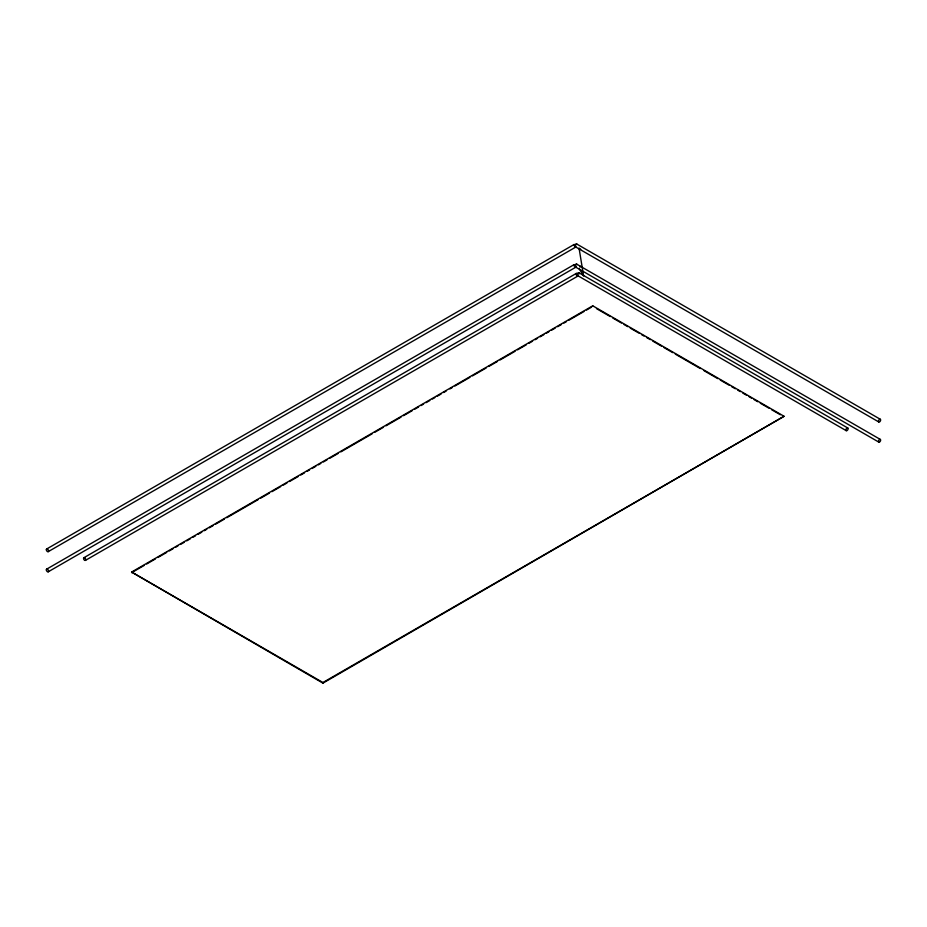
<?xml version="1.0" encoding="UTF-8"?>
<svg xmlns="http://www.w3.org/2000/svg" width="927" height="927" viewBox="0 0 927 927"><rect width="100%" height="100%" fill="white"/><g stroke="black" fill="none" stroke-linecap="round" stroke-linejoin="round"><path stroke-width="1.39" d="M578.83 248.32L579.468 248.309M46.674 548.993L573.964 244.554M48.216 551.658L575.505 247.231M46.674 569.132L573.964 264.705M48.216 571.808L575.505 267.37M83.894 557.718L576.304 273.419M85.435 560.383L577.845 276.095M131.611 572.052L592.747 305.817L784.068 416.281L322.932 683.141L131.611 572.052L322.932 682.515L784.068 416.281M131.611 572.677L144.137 565.447M146.651 563.998L155.423 558.935M157.926 557.486L166.698 552.422M169.201 550.974L172.967 548.807M175.47 547.359L177.972 545.91M180.475 544.462L184.241 542.295M186.744 540.847L190.499 538.68M193.013 537.231L195.516 535.783M198.019 534.334L201.785 532.168M204.288 530.719L206.791 529.271M209.305 527.822L213.059 525.655M215.562 524.207L224.334 519.143M226.848 517.695L258.17 499.607M260.672 498.17L269.444 493.106M271.959 491.658L280.73 486.594M283.233 485.145L286.988 482.967M289.502 481.53L298.274 476.466M300.777 475.018L304.531 472.84M307.046 471.391L309.548 469.954M312.051 468.506L315.817 466.327M318.32 464.89L320.823 463.442M323.326 461.994L327.092 459.827M329.595 458.378L338.367 453.315M340.869 451.866L372.202 433.778M374.705 432.33L383.477 427.266M385.98 425.817L401.02 417.138M403.523 415.69L412.295 410.626M414.809 409.178L418.564 407.011M421.067 405.562L423.581 404.114M426.084 402.666L429.838 400.499M432.353 399.05L434.856 397.602M437.359 396.153L441.125 393.987M443.627 392.538L446.13 391.09M449.896 388.923L452.399 387.474M454.902 386.026L469.943 377.347M472.446 375.898L486.235 367.938M488.738 366.489L497.509 361.426M500.012 359.989L515.053 351.298M517.556 349.85L526.327 344.786M528.842 343.349L532.596 341.171M535.099 339.722L537.602 338.285M540.117 336.837L543.871 334.659M546.374 333.21L548.888 331.773M551.391 330.325L555.146 328.146M557.66 326.71L561.414 324.531M563.917 323.083L566.432 321.646M568.935 320.197L583.975 311.507M586.478 310.07L591.496 307.173M579.804 248.656L579.526 249.259L580.731 249.351M579.804 266.281L579.989 267.092L580.731 266.35M576.594 243.928L880.326 419.294A1.541 0.892 -60 0 1 879.839 421.681A1.541 0.892 -60 0 1 878.506 420.904A1.541 0.892 -60 0 1 880.326 419.294M575.053 246.605L878.784 421.959M576.594 264.068L880.326 439.433A1.541 0.892 -60 0 1 879.839 441.82A1.541 0.892 -60 0 1 878.506 441.043A1.541 0.892 -60 0 1 880.326 439.433M575.053 266.744L878.784 442.098M578.935 272.793L847.788 428.007A1.541 0.892 -60 0 1 847.29 430.395A1.541 0.892 -60 0 1 845.957 429.63A1.541 0.892 -60 0 1 847.788 428.007M577.394 275.458L846.247 430.684M596.49 308.61L610.244 316.559M612.747 317.996L621.507 323.048M624.01 324.496L627.753 326.663M630.256 328.112L639.016 333.164M641.507 334.601L644.01 336.049M646.513 337.486L650.267 339.653M652.77 341.101L661.519 346.153M664.022 347.602L672.77 352.654M675.273 354.091L700.279 368.54M704.033 370.696L717.788 378.645M720.291 380.082L729.039 385.145M731.542 386.582L735.296 388.749M737.799 390.197L740.302 391.634M742.805 393.083L746.548 395.25M749.051 396.686L751.554 398.135M754.057 399.583L757.799 401.75M760.302 403.187L769.062 408.239M771.565 409.688L780.314 414.74M579.097 268.552L583.616 276.014L579.097 248.413M592.747 305.817L592.747 306.443M322.932 682.515L322.932 683.141M576.13 274.844A1.541 0.892 60 0 1 576.791 273.372A1.541 0.892 60 0 1 578.17 275.389A1.541 0.892 60 0 1 576.791 275.806M573.651 245.261A1.541 0.892 60 0 1 574.833 244.693A1.541 0.892 60 0 1 575.806 246.733A1.541 0.892 60 0 1 574.45 246.953M577.069 274.751A1.541 0.892 -60 0 1 578.309 272.793A1.541 0.892 -60 0 1 579.213 273.847M574.879 245.18A1.541 0.892 -60 0 1 575.968 243.94A1.541 0.892 -60 0 1 576.884 244.334M573.686 265.748A1.541 0.892 60 0 1 574.369 264.635A1.541 0.892 60 0 1 575.725 266.072A1.541 0.892 60 0 1 575.285 267.44M574.775 265.69A1.541 0.892 -60 0 1 575.968 264.079A1.541 0.892 -60 0 1 576.918 264.774M576.107 266.455A1.541 0.892 -60 0 1 575.285 266.814M83.569 558.413A1.541 0.892 60 0 0 85.203 560.453A1.541 0.892 60 0 0 85.203 558.274A1.541 0.892 60 0 0 83.569 558.413M46.35 549.699A1.541 0.892 60 0 0 47.984 551.727A1.541 0.892 60 0 0 47.984 549.549A1.541 0.892 60 0 0 46.35 549.699M46.35 569.838A1.541 0.892 60 0 0 47.984 571.878A1.541 0.892 60 0 0 47.984 569.688A1.541 0.892 60 0 0 46.35 569.838"/></g></svg>
